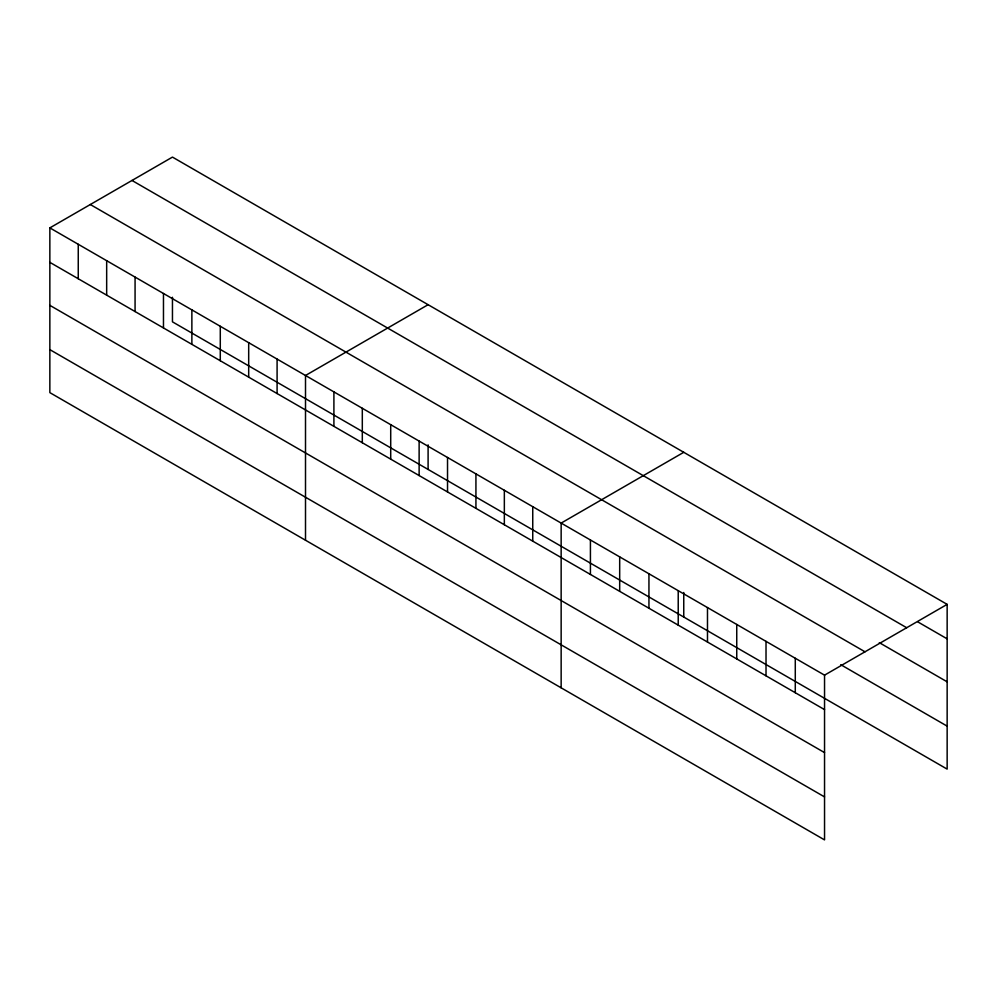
<?xml version="1.0" encoding="UTF-8"?>
<svg xmlns="http://www.w3.org/2000/svg" width="997" height="997" viewBox="0 0 997 997"><rect width="100%" height="100%" fill="white"/><g stroke="black" fill="none" stroke-linecap="round" stroke-linejoin="round"><path stroke-width="1.5" d="M49.85 227.889L824.544 675.156L824.544 839.898L49.85 392.631L49.85 227.889L172.456 157.102L947.15 604.369L947.15 769.111L172.456 321.844L172.456 297.28M428.099 304.708L305.506 375.483L305.506 540.224M683.755 452.302L561.149 523.089L561.149 687.83M824.544 675.156L947.15 604.369M917.888 621.941L947.15 638.84M131.99 180.457L906.697 627.736M879.304 642.654L947.15 681.823M90.303 204.522L865.01 651.801M840.733 664.675L947.15 726.128M49.85 262.348L824.544 709.615M49.85 305.344L824.544 752.61M49.85 349.635L824.544 796.902M795.282 658.257L795.282 692.716M766.02 641.358L766.02 675.829M736.746 624.458L736.746 658.93M707.484 607.572L707.484 642.031M683.755 592.48L683.755 617.043M678.222 590.673L678.222 625.131M648.947 573.774L648.947 608.232M619.685 556.874L619.685 591.333M590.423 539.975L590.423 574.446M532.747 506.688L532.747 541.147M504.345 490.287L504.345 524.746M475.93 473.887L475.93 508.345M447.528 457.486L447.528 491.945M428.099 444.874L428.099 469.437M419.126 441.085L419.126 475.544M390.712 424.685L390.712 459.143M362.31 408.284L362.31 442.743M333.908 391.883L333.908 426.342M277.091 359.082L277.091 393.541M248.689 342.681L248.689 377.153M220.287 326.281L220.287 360.752M191.873 309.88L191.873 344.351M163.471 293.492L163.471 327.951M135.069 277.091L135.069 311.55M106.667 260.691L106.667 295.149M78.252 244.29L78.252 278.749"/></g></svg>
